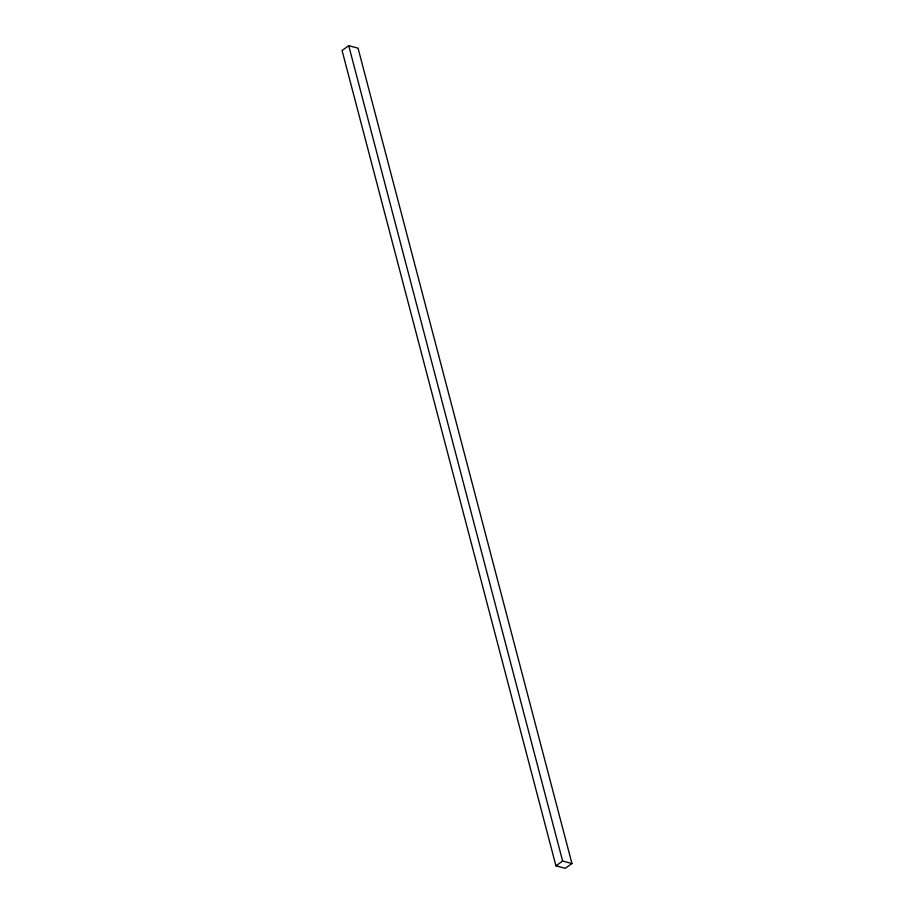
<?xml version="1.0" encoding="UTF-8"?>
<svg xmlns="http://www.w3.org/2000/svg" width="914" height="914" viewBox="0 0 914 914"><rect width="100%" height="100%" fill="white"/><g stroke="black" fill="none" stroke-linecap="round" stroke-linejoin="round"><path stroke-width="1.37" d="M348.725 45.7L342.053 50.476L555.952 865.832L565.275 868.3L571.947 863.524L358.048 48.168L348.725 45.7L562.624 861.057L571.947 863.524M555.952 865.832L562.624 861.057"/></g></svg>
